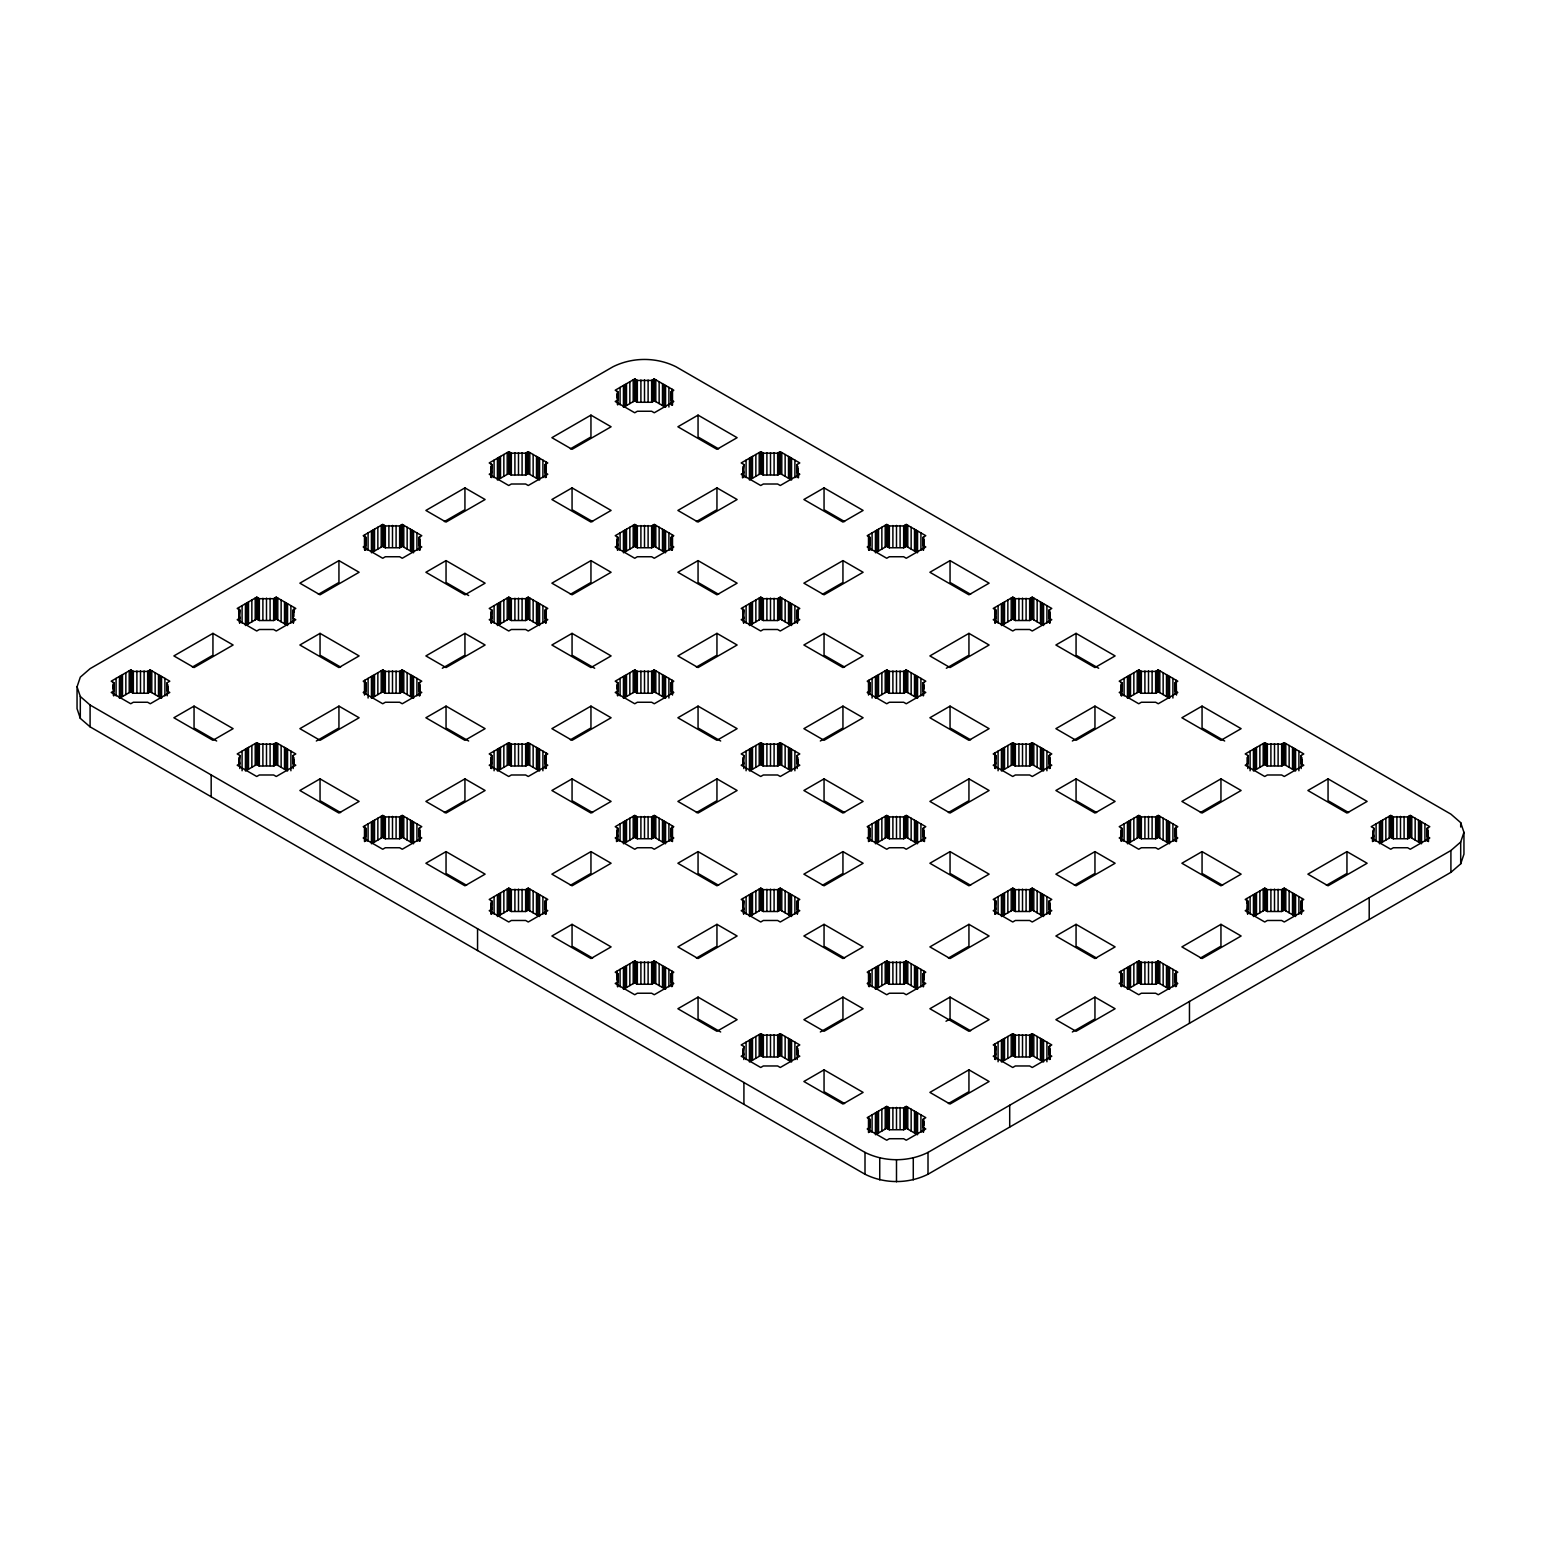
<?xml version="1.0" encoding="UTF-8"?>
<svg xmlns="http://www.w3.org/2000/svg" width="1541" height="1541" viewBox="0 0 1541 1541"><rect width="100%" height="100%" fill="white"/><g stroke="black" fill="none" stroke-linecap="round" stroke-linejoin="round"><path stroke-width="1.5" d="M113.822 682.702L113.822 690.965L111.202 692.468L130.735 703.755L133.335 702.253L147.647 702.253L150.267 703.755L169.799 692.468L167.179 690.965L167.179 682.702L169.799 681.199L150.267 669.93L147.647 671.433L133.335 671.433L130.735 669.93L111.202 681.199L113.822 682.702L113.822 695.8M238.874 618.461L239.818 609.966L237.198 608.464L256.731 597.176L259.35 598.698L273.643 598.698L276.263 597.176L295.795 608.464L293.175 609.966L293.175 623.065M238.874 763.951L239.818 755.456L237.198 753.954L256.731 742.666L259.35 744.187L273.643 744.187L276.263 742.666L295.795 753.954L293.175 755.456L293.175 768.554M293.175 755.456L293.175 763.72L295.795 765.222L276.263 776.491L273.643 774.988L259.35 774.988L256.731 776.491L237.198 765.222L239.818 763.72L238.874 759.578M365.814 537.212L365.814 545.475L363.194 546.978L382.727 558.266L385.346 556.744L399.639 556.744L402.259 558.266L421.791 546.978L419.171 545.475L419.171 537.212L421.791 535.709L402.259 524.441L399.639 525.943L385.346 525.943L382.727 524.441L363.194 535.709L365.814 537.212L365.814 550.31M365.814 682.702L365.814 690.965L363.194 692.468L382.727 703.755L385.346 702.253L399.639 702.253L402.259 703.755L421.791 692.468L419.171 690.965L419.171 682.702L421.791 681.199L402.259 669.93L399.639 671.433L385.346 671.433L382.727 669.93L363.194 681.199L365.814 682.702L365.814 693.623M365.814 828.21L365.814 836.455L363.194 837.977L382.727 849.245L385.346 847.743L399.639 847.743L402.259 849.245L421.791 837.977L419.171 836.455L419.171 828.21L421.791 826.689L402.259 815.42L399.639 816.923L385.346 816.923L382.727 815.42L363.194 826.689L365.814 828.21L365.814 841.309M490.886 477.325L491.81 464.477L489.21 462.955L508.742 451.686L511.342 453.189L525.654 453.189L528.255 451.686L547.787 462.955L545.187 464.477L545.187 477.575M490.886 622.834L491.81 609.966L489.21 608.464L508.742 597.176L511.342 598.698L525.654 598.698L528.255 597.176L547.787 608.464L545.187 609.966L545.187 622.583M490.886 768.323L491.81 755.456L489.21 753.954L508.742 742.666L511.342 744.187L525.654 744.187L528.255 742.666L547.787 753.954L545.187 755.456L545.187 768.554M490.886 913.813L491.81 900.946L489.21 899.443L508.742 888.155L511.342 889.677L525.654 889.677L528.255 888.155L547.787 899.443L545.187 900.946L545.187 914.044M617.825 391.722L617.825 399.986L615.206 401.488L634.738 412.776L637.338 411.254L651.65 411.254L654.27 412.776L673.802 401.488L671.183 399.986L671.183 391.722L673.802 390.22L654.27 378.951L651.65 380.454L637.338 380.454L634.738 378.951L615.206 390.22L617.825 391.722L617.825 404.821M616.882 545.707L617.825 537.212L615.206 535.709L634.738 524.441L637.338 525.943L651.65 525.943L654.27 524.441L673.802 535.709L671.183 537.212L671.183 550.31M617.825 682.702L617.825 690.965L615.206 692.468L634.738 703.755L637.338 702.253L651.65 702.253L654.27 703.755L673.802 692.468L671.183 690.965L671.183 682.702L673.802 681.199L654.27 669.93L651.65 671.433L637.338 671.433L634.738 669.93L615.206 681.199L617.825 682.702L617.825 695.8M616.882 836.705L617.825 828.21L615.206 826.689L634.738 815.42L637.338 816.923L651.65 816.923L654.27 815.42L673.802 826.689L671.183 828.21L671.183 841.309M617.825 973.7L617.825 981.944L615.206 983.466L634.738 994.735L637.338 993.232L651.65 993.232L654.27 994.735L673.802 983.466L671.183 981.944L671.183 973.7L673.802 972.178L654.27 960.91L651.65 962.412L637.338 962.412L634.738 960.91L615.206 972.178L617.825 973.7L617.825 986.799M742.878 472.971L743.821 464.477L741.202 462.955L760.734 451.686L763.354 453.189L777.646 453.189L780.266 451.686L799.798 462.955L797.179 464.477L797.179 477.575M742.878 618.461L743.821 609.966L741.202 608.464L760.734 597.176L763.354 598.698L777.646 598.698L780.266 597.176L799.798 608.464L797.179 609.966L797.179 623.065M742.878 763.951L743.821 755.456L741.202 753.954L760.734 742.666L763.354 744.187L777.646 744.187L780.266 742.666L799.798 753.954L797.179 755.456L797.179 768.554M742.878 909.44L743.821 900.946L741.202 899.443L760.734 888.155L763.354 889.677L777.646 889.677L780.266 888.155L799.798 899.443L797.179 900.946L797.179 914.044M797.179 464.477L797.179 472.721L799.798 474.243L780.266 485.511L777.646 484.009L763.354 484.009L760.734 485.511L741.202 474.243L743.821 472.721L742.878 468.599M742.878 1054.93L743.821 1046.435L741.202 1044.933L760.734 1033.664L763.354 1035.167L777.646 1035.167L780.266 1033.664L799.798 1044.933L797.179 1046.435L797.179 1059.534M797.179 609.966L797.179 618.23L799.798 619.732L780.266 631.001L777.646 629.499L763.354 629.499L760.734 631.001L741.202 619.732L743.821 618.23L742.878 614.089M797.179 755.456L797.179 763.72L799.798 765.222L780.266 776.491L777.646 774.988L763.354 774.988L760.734 776.491L741.202 765.222L743.821 763.72L742.878 759.578M742.878 905.068L743.821 909.209L741.202 910.712L760.734 922L763.354 920.478L777.646 920.478L780.266 922L799.798 910.712L797.179 909.209L797.179 900.946M797.179 1046.435L797.179 1054.699L799.798 1056.201L780.266 1067.489L777.646 1065.967L763.354 1065.967L760.734 1067.489L741.202 1056.201L743.821 1054.699L742.878 1050.577M869.817 537.212L869.817 545.475L867.198 546.978L886.73 558.266L889.35 556.744L903.662 556.744L906.262 558.266L925.794 546.978L923.175 545.475L923.175 537.212L925.794 535.709L906.262 524.441L903.662 525.943L889.35 525.943L886.73 524.441L867.198 535.709L869.817 537.212L869.817 550.31M869.817 682.702L869.817 690.965L867.198 692.468L886.73 703.755L889.35 702.253L903.662 702.253L906.262 703.755L925.794 692.468L923.175 690.965L923.175 682.702L925.794 681.199L906.262 669.93L903.662 671.433L889.35 671.433L886.73 669.93L867.198 681.199L869.817 682.702L869.817 693.623M869.817 828.21L869.817 836.455L867.198 837.977L886.73 849.245L889.35 847.743L903.662 847.743L906.262 849.245L925.794 837.977L923.175 836.455L923.175 828.21L925.794 826.689L906.262 815.42L903.662 816.923L889.35 816.923L886.73 815.42L867.198 826.689L869.817 828.21L869.817 841.309M869.817 973.7L869.817 981.944L867.198 983.466L886.73 994.735L889.35 993.232L903.662 993.232L906.262 994.735L925.794 983.466L923.175 981.944L923.175 973.7L925.794 972.178L906.262 960.91L903.662 962.412L889.35 962.412L886.73 960.91L867.198 972.178L869.817 973.7L869.817 986.317M869.817 1119.19L869.817 1127.434L867.198 1128.956L886.73 1140.224L889.35 1138.722L903.662 1138.722L906.262 1140.224L925.794 1128.956L923.175 1127.434L923.175 1119.19L925.794 1117.668L906.262 1106.399L903.662 1107.902L889.35 1107.902L886.73 1106.399L867.198 1117.668L869.817 1119.19L869.817 1132.288M994.889 622.834L995.813 609.966L993.213 608.464L1012.745 597.176L1015.346 598.698L1029.658 598.698L1032.258 597.176L1051.79 608.464L1049.19 609.966L1049.19 622.583M994.889 768.323L995.813 755.456L993.213 753.954L1012.745 742.666L1015.346 744.187L1029.658 744.187L1032.258 742.666L1051.79 753.954L1049.19 755.456L1049.19 768.554M994.889 913.813L995.813 900.946L993.213 899.443L1012.745 888.155L1015.346 889.677L1029.658 889.677L1032.258 888.155L1051.79 899.443L1049.19 900.946L1049.19 914.044M994.889 1059.303L995.813 1046.435L993.213 1044.933L1012.745 1033.664L1015.346 1035.167L1029.658 1035.167L1032.258 1033.664L1051.79 1044.933L1049.19 1046.435L1049.19 1059.534M1049.19 609.966L1049.19 618.23L1051.79 619.732L1032.258 631.001L1029.658 629.499L1015.346 629.499L1012.745 631.001L993.213 619.732L995.813 618.23L994.889 614.089M1049.19 755.456L1049.19 763.72L1051.79 765.222L1032.258 776.491L1029.658 774.988L1015.346 774.988L1012.745 776.491L993.213 765.222L995.813 763.72L994.889 759.578M1049.19 900.946L1049.19 909.209L1051.79 910.712L1032.258 922L1029.658 920.478L1015.346 920.478L1012.745 922L993.213 910.712L995.813 909.209L994.889 905.068M1049.19 1046.435L1049.19 1054.699L1051.79 1056.201L1032.258 1067.489L1029.658 1065.967L1015.346 1065.967L1012.745 1067.489L993.213 1056.201L995.813 1054.699L994.889 1050.577M1121.829 682.702L1121.829 690.965L1119.209 692.468L1138.741 703.755L1141.361 702.253L1155.654 702.253L1158.273 703.755L1177.806 692.468L1175.186 690.965L1175.186 682.702L1177.806 681.199L1158.273 669.93L1155.654 671.433L1141.361 671.433L1138.741 669.93L1119.209 681.199L1121.829 682.702L1121.829 695.8M1121.829 828.21L1121.829 836.455L1119.209 837.977L1138.741 849.245L1141.361 847.743L1155.654 847.743L1158.273 849.245L1177.806 837.977L1175.186 836.455L1175.186 828.21L1177.806 826.689L1158.273 815.42L1155.654 816.923L1141.361 816.923L1138.741 815.42L1119.209 826.689L1121.829 828.21L1121.829 841.309M1121.829 973.7L1121.829 981.944L1119.209 983.466L1138.741 994.735L1141.361 993.232L1155.654 993.232L1158.273 994.735L1177.806 983.466L1175.186 981.944L1175.186 973.7L1177.806 972.178L1158.273 960.91L1155.654 962.412L1141.361 962.412L1138.741 960.91L1119.209 972.178L1121.829 973.7L1121.829 986.317M1247.825 755.456L1247.825 763.72L1245.205 765.222L1264.737 776.491L1267.357 774.988L1281.65 774.988L1284.269 776.491L1303.802 765.222L1301.182 763.72L1301.182 755.456L1303.802 753.954L1284.269 742.666L1281.65 744.187L1267.357 744.187L1264.737 742.666L1245.205 753.954L1247.825 755.456L1247.825 768.554M1247.825 900.946L1247.825 909.209L1245.205 910.712L1264.737 922L1267.357 920.478L1281.65 920.478L1284.269 922L1303.802 910.712L1301.182 909.209L1301.182 900.946L1303.802 899.443L1284.269 888.155L1281.65 889.677L1267.357 889.677L1264.737 888.155L1245.205 899.443L1247.825 900.946L1247.825 914.044M1372.877 836.705L1373.821 828.21L1371.201 826.689L1390.733 815.42L1393.353 816.923L1407.665 816.923L1410.265 815.42L1429.798 826.689L1427.178 828.21L1427.178 841.309M77.05 686.843L80.305 677.154L90.091 668.659L612.991 366.758C632.58 357.011 656.408 357.011 675.998 366.758L1450.909 814.149L1460.695 822.644L1463.95 832.333L1463.95 854.157L1460.695 863.846L1450.909 872.341L928.009 1174.242C908.42 1183.989 884.592 1183.989 865.002 1174.242L90.091 726.851L80.305 718.356L77.05 708.667L77.05 686.843L80.305 696.513L80.305 718.356M1460.695 863.846L1460.695 842.002L1463.95 832.333M80.305 696.513L90.091 705.027L865.002 1152.418C884.592 1162.145 908.42 1162.145 928.009 1152.418L1450.909 850.516L1460.695 842.002M212.947 633.37L173.883 655.927L194.05 667.561L233.115 645.005L212.947 633.37L212.947 655.195L192.394 667.06M338.943 560.616L299.879 583.172L320.046 594.807L359.111 572.27L338.943 560.616L338.943 582.459L318.39 594.325M464.939 487.881L425.894 510.437L446.042 522.072L485.107 499.515L464.939 487.881L464.939 509.705L444.386 521.571M590.954 415.126L551.89 437.683L572.058 449.317L611.103 426.78L590.954 415.126L590.954 436.97L570.382 448.836M161.555 676.441L161.555 698.266L150.267 691.755L147.647 693.257L133.335 693.257L130.735 691.755L119.447 698.266L119.447 676.441M287.551 603.706L287.551 625.53L276.263 619L273.643 620.522L259.35 620.522L256.731 619L245.443 625.53L245.443 603.706M413.547 530.952L413.547 552.776L402.259 546.265L399.639 547.768L385.346 547.768L382.727 546.265L371.439 552.776L371.439 530.952M539.562 458.197L539.562 480.041L528.255 473.511L525.654 475.033L511.342 475.033L508.742 473.511L497.435 480.041L497.435 458.197M665.558 385.462L665.558 407.286L654.27 400.776L651.65 402.278L637.338 402.278L634.738 400.776L623.45 407.286L623.45 385.462M194.05 706.125L173.883 717.759L212.947 740.316L233.115 728.662L194.05 706.125L194.05 727.949L216.665 741.009M320.046 633.37L299.879 645.005L338.943 667.561L359.111 655.927L320.046 633.37L320.046 655.195L340.6 667.06M446.042 560.616L425.894 572.27L464.939 594.807L485.107 583.172L446.042 560.616L446.042 582.459L468.657 595.519M572.058 487.881L551.89 499.515L590.954 522.072L611.103 510.437L572.058 487.881L572.058 509.705L592.611 521.571M698.054 415.126L677.886 426.78L716.95 449.317L737.118 437.683L698.054 415.126L698.054 436.97L718.607 448.836M338.943 706.125L299.879 728.662L320.046 740.316L359.111 717.759L338.943 706.125L338.943 727.949L316.329 741.009M464.939 633.37L425.894 655.927L446.042 667.561L485.107 645.005L464.939 633.37L464.939 655.195L442.325 668.255M590.954 560.616L551.89 583.172L572.058 594.807L611.103 572.27L590.954 560.616L590.954 582.459L570.382 594.325M716.95 487.881L677.886 510.437L698.054 522.072L737.118 499.515L716.95 487.881L716.95 509.705L696.397 521.571M287.551 749.196L287.551 771.02L276.263 764.509L273.643 766.012L259.35 766.012L256.731 764.509L245.443 771.02L245.443 749.196M413.547 676.441L413.547 698.266L402.259 691.755L399.639 693.257L385.346 693.257L382.727 691.755L371.439 698.266L371.439 676.441M539.562 603.706L539.562 625.53L528.255 619L525.654 620.522L511.342 620.522L508.742 619L497.435 625.53L497.435 603.706M665.558 530.952L665.558 552.776L654.27 546.265L651.65 547.768L637.338 547.768L634.738 546.265L623.45 552.776L623.45 530.952M791.554 458.197L791.554 480.041L780.266 473.511L777.646 475.033L763.354 475.033L760.734 473.511L749.446 480.041L749.446 458.197M320.046 778.86L299.879 790.494L338.943 813.051L359.111 801.416L320.046 778.86L320.046 800.684L340.6 812.569M446.042 706.125L425.894 717.759L464.939 740.316L485.107 728.662L446.042 706.125L446.042 727.949L468.657 741.009M572.058 633.37L551.89 645.005L590.954 667.561L611.103 655.927L572.058 633.37L572.058 655.195L594.672 668.255M698.054 560.616L677.886 572.27L716.95 594.807L737.118 583.172L698.054 560.616L698.054 582.459L718.607 594.325M824.05 487.881L803.882 499.515L842.946 522.072L863.114 510.437L824.05 487.881L824.05 509.705L844.603 521.571M464.939 778.86L425.894 801.416L446.042 813.051L485.107 790.494L464.939 778.86L464.939 800.684L444.386 812.569M590.954 706.125L551.89 728.662L572.058 740.316L611.103 717.759L590.954 706.125L590.954 727.949L570.382 739.815M716.95 633.37L677.886 655.927L698.054 667.561L737.118 645.005L716.95 633.37L716.95 655.195L696.397 667.06M842.946 560.616L803.882 583.172L824.05 594.807L863.114 572.27L842.946 560.616L842.946 582.459L822.393 594.325M413.547 821.931L413.547 843.775L402.259 837.245L399.639 838.747L385.346 838.747L382.727 837.245L371.439 843.775L371.439 821.931M539.562 749.196L539.562 771.02L528.255 764.509L525.654 766.012L511.342 766.012L508.742 764.509L497.435 771.02L497.435 749.196M665.558 676.441L665.558 698.266L654.27 691.755L651.65 693.257L637.338 693.257L634.738 691.755L623.45 698.266L623.45 676.441M791.554 603.706L791.554 625.53L780.266 619L777.646 620.522L763.354 620.522L760.734 619L749.446 625.53L749.446 603.706M917.55 530.952L917.55 552.776L906.262 546.265L903.662 547.768L889.35 547.768L886.73 546.265L875.442 552.776L875.442 530.952M446.042 851.614L425.894 863.249L464.939 885.805L485.107 874.152L446.042 851.614L446.042 873.439L466.615 885.305M572.058 778.86L551.89 790.494L590.954 813.051L611.103 801.416L572.058 778.86L572.058 800.684L592.611 812.569M698.054 706.125L677.886 717.759L716.95 740.316L737.118 728.662L698.054 706.125L698.054 727.949L720.668 741.009M824.05 633.37L803.882 645.005L842.946 667.561L863.114 655.927L824.05 633.37L824.05 655.195L844.603 667.06M950.046 560.616L929.897 572.27L968.942 594.807L989.11 583.172L950.046 560.616L950.046 582.459L970.618 594.325M590.954 851.614L551.89 874.152L572.058 885.805L611.103 863.249L590.954 851.614L590.954 873.439L570.382 885.305M716.95 778.86L677.886 801.416L698.054 813.051L737.118 790.494L716.95 778.86L716.95 800.684L696.397 812.569M842.946 706.125L803.882 728.662L824.05 740.316L863.114 717.759L842.946 706.125L842.946 727.949L820.332 741.009M968.942 633.37L929.897 655.927L950.046 667.561L989.11 645.005L968.942 633.37L968.942 655.195L946.328 668.255M539.562 894.685L539.562 916.51L528.255 909.999L525.654 911.501L511.342 911.501L508.742 909.999L497.435 916.51L497.435 894.685M665.558 821.931L665.558 843.775L654.27 837.245L651.65 838.747L637.338 838.747L634.738 837.245L623.45 843.775L623.45 821.931M791.554 749.196L791.554 771.02L780.266 764.509L777.646 766.012L763.354 766.012L760.734 764.509L749.446 771.02L749.446 749.196M917.55 676.441L917.55 698.266L906.262 691.755L903.662 693.257L889.35 693.257L886.73 691.755L875.442 698.266L875.442 676.441M1043.565 603.706L1043.565 625.53L1032.258 619L1029.658 620.522L1015.346 620.522L1012.745 619L1001.438 625.53L1001.438 603.706M572.058 924.35L551.89 936.003L590.954 958.541L611.103 946.906L572.058 924.35L572.058 946.193L592.611 958.059M698.054 851.614L677.886 863.249L716.95 885.805L737.118 874.152L698.054 851.614L698.054 873.439L718.607 885.305M824.05 778.86L803.882 790.494L842.946 813.051L863.114 801.416L824.05 778.86L824.05 800.684L844.603 812.569M950.046 706.125L929.897 717.759L968.942 740.316L989.11 728.662L950.046 706.125L950.046 727.949L970.618 739.815M1076.061 633.37L1055.893 645.005L1094.958 667.561L1115.106 655.927L1076.061 633.37L1076.061 655.195L1098.675 668.255M716.95 924.35L677.886 946.906L698.054 958.541L737.118 936.003L716.95 924.35L716.95 946.193L696.397 958.059M842.946 851.614L803.882 874.152L824.05 885.805L863.114 863.249L842.946 851.614L842.946 873.439L822.393 885.305M968.942 778.86L929.897 801.416L950.046 813.051L989.11 790.494L968.942 778.86L968.942 800.684L948.389 812.569M1094.958 706.125L1055.893 728.662L1076.061 740.316L1115.106 717.759L1094.958 706.125L1094.958 727.949L1072.343 741.009M665.558 967.421L665.558 989.264L654.27 982.734L651.65 984.256L637.338 984.256L634.738 982.734L623.45 989.264L623.45 967.421M791.554 894.685L791.554 916.51L780.266 909.999L777.646 911.501L763.354 911.501L760.734 909.999L749.446 916.51L749.446 894.685M917.55 821.931L917.55 843.775L906.262 837.245L903.662 838.747L889.35 838.747L886.73 837.245L875.442 843.775L875.442 821.931M1043.565 749.196L1043.565 771.02L1032.258 764.509L1029.658 766.012L1015.346 766.012L1012.745 764.509L1001.438 771.02L1001.438 749.196M1169.561 676.441L1169.561 698.266L1158.273 691.755L1155.654 693.257L1141.361 693.257L1138.741 691.755L1127.453 698.266L1127.453 676.441M698.054 997.104L677.886 1008.739L716.95 1031.295L737.118 1019.66L698.054 997.104L698.054 1018.928L720.668 1031.988M824.05 924.35L803.882 936.003L842.946 958.541L863.114 946.906L824.05 924.35L824.05 946.193L844.603 958.059M950.046 851.614L929.897 863.249L968.942 885.805L989.11 874.152L950.046 851.614L950.046 873.439L970.618 885.305M1076.061 778.86L1055.893 790.494L1094.958 813.051L1115.106 801.416L1076.061 778.86L1076.061 800.684L1096.614 812.569M1202.057 706.125L1181.889 717.759L1220.954 740.316L1241.121 728.662L1202.057 706.125L1202.057 727.949L1224.671 741.009M842.946 997.104L803.882 1019.66L824.05 1031.295L863.114 1008.739L842.946 997.104L842.946 1018.928L820.332 1031.988M968.942 924.35L929.897 946.906L950.046 958.541L989.11 936.003L968.942 924.35L968.942 946.193L948.389 958.059M1094.958 851.614L1055.893 874.152L1076.061 885.805L1115.106 863.249L1094.958 851.614L1094.958 873.439L1074.385 885.305M1220.954 778.86L1181.889 801.416L1202.057 813.051L1241.121 790.494L1220.954 778.86L1220.954 800.684L1200.4 812.569M791.554 1040.175L791.554 1061.999L780.266 1055.489L777.646 1056.991L763.354 1056.991L760.734 1055.489L749.446 1061.999L749.446 1040.175M917.55 967.421L917.55 989.264L906.262 982.734L903.662 984.256L889.35 984.256L886.73 982.734L875.442 989.264L875.442 967.421M1043.565 894.685L1043.565 916.51L1032.258 909.999L1029.658 911.501L1015.346 911.501L1012.745 909.999L1001.438 916.51L1001.438 894.685M1169.561 821.931L1169.561 843.775L1158.273 837.245L1155.654 838.747L1141.361 838.747L1138.741 837.245L1127.453 843.775L1127.453 821.931M1295.557 749.196L1295.557 771.02L1284.269 764.509L1281.65 766.012L1267.357 766.012L1264.737 764.509L1253.449 771.02L1253.449 749.196M824.05 1069.839L803.882 1081.493L842.946 1104.03L863.114 1092.396L824.05 1069.839L824.05 1091.683L844.603 1103.549M950.046 997.104L929.897 1008.739L968.942 1031.295L989.11 1019.66L950.046 997.104L950.046 1018.928L970.618 1030.794M1076.061 924.35L1055.893 936.003L1094.958 958.541L1115.106 946.906L1076.061 924.35L1076.061 946.193L1096.614 958.059M1202.057 851.614L1181.889 863.249L1220.954 885.805L1241.121 874.152L1202.057 851.614L1202.057 873.439L1222.61 885.305M1328.053 778.86L1307.885 790.494L1346.95 813.051L1367.117 801.416L1328.053 778.86L1328.053 800.684L1348.606 812.569M946.02 1021.259L950.046 1018.928M968.942 1069.839L929.897 1092.396L950.046 1104.03L989.11 1081.493L968.942 1069.839L968.942 1091.683L948.389 1103.549M1094.958 997.104L1055.893 1019.66L1076.061 1031.295L1115.106 1008.739L1094.958 997.104L1094.958 1018.928L1072.343 1031.988M1220.954 924.35L1181.889 946.906L1202.057 958.541L1241.121 936.003L1220.954 924.35L1220.954 946.193L1200.4 958.059M1346.95 851.614L1307.885 874.152L1328.053 885.805L1367.117 863.249L1346.95 851.614L1346.95 873.439L1326.396 885.305M917.55 1112.929L917.55 1134.754L906.262 1128.224L903.662 1129.746L889.35 1129.746L886.73 1128.224L875.442 1134.754L875.442 1112.929M1043.565 1040.175L1043.565 1061.999L1032.258 1055.489L1029.658 1056.991L1015.346 1056.991L1012.745 1055.489L1001.438 1061.999L1001.438 1040.175M1169.561 967.421L1169.561 989.264L1158.273 982.734L1155.654 984.256L1141.361 984.256L1138.741 982.734L1127.453 989.264L1127.453 967.421M1295.557 894.685L1295.557 916.51L1284.269 909.999L1281.65 911.501L1267.357 911.501L1264.737 909.999L1253.449 916.51L1253.449 894.685M1421.553 821.931L1421.553 843.775L1410.265 837.245L1407.665 838.747L1393.353 838.747L1390.733 837.245L1379.445 843.775L1379.445 821.931M1427.178 828.21L1427.178 836.455L1429.798 837.977L1410.265 849.245L1407.665 847.743L1393.353 847.743L1390.733 849.245L1371.201 837.977L1373.821 836.455L1372.877 832.333M671.183 537.212L671.183 545.475L673.802 546.978L654.27 558.266L651.65 556.744L637.338 556.744L634.738 558.266L615.206 546.978L617.825 545.475L616.882 541.353M671.183 828.21L671.183 836.455L673.802 837.977L654.27 849.245L651.65 847.743L637.338 847.743L634.738 849.245L615.206 837.977L617.825 836.455L616.882 832.333M545.187 464.477L545.187 472.721L547.787 474.243L528.255 485.511L525.654 484.009L511.342 484.009L508.742 485.511L489.21 474.243L491.81 472.721L490.886 468.599M545.187 609.966L545.187 618.23L547.787 619.732L528.255 631.001L525.654 629.499L511.342 629.499L508.742 631.001L489.21 619.732L491.81 618.23L490.886 614.089M545.187 755.456L545.187 763.72L547.787 765.222L528.255 776.491L525.654 774.988L511.342 774.988L508.742 776.491L489.21 765.222L491.81 763.72L490.886 759.578M545.187 900.946L545.187 909.209L547.787 910.712L528.255 922L525.654 920.478L511.342 920.478L508.742 922L489.21 910.712L491.81 909.209L490.886 905.068M293.175 609.966L293.175 618.23L295.795 619.732L276.263 631.001L273.643 629.499L259.35 629.499L256.731 631.001L237.198 619.732L239.818 618.23L238.874 614.089M1460.695 822.644L1460.695 827.016M1450.909 850.516L1450.909 872.341M1428.488 837.206L1428.488 841.579M1427.891 830.252L1427.891 836.802M1427.602 827.96L1427.602 841.059M1424.924 823.876L1424.924 841.347M1420.032 821.064L1420.032 842.888M1418.51 820.178L1418.51 842.002M1415.158 818.232L1415.158 840.057M1411.787 816.306L1411.787 838.131M1410.265 815.42L1410.265 837.245M1409.861 815.651L1409.861 837.476M1408.956 816.171L1408.956 837.996M1408.069 816.691L1408.069 838.516M1407.665 816.923L1407.665 838.747M1404.101 816.518L1404.101 838.343M1400.499 816.383L1400.499 838.208M1396.897 816.518L1396.897 838.343M1393.353 816.923L1393.353 838.747M1392.948 816.691L1392.948 838.516M1392.043 816.171L1392.043 837.996M1391.157 815.651L1391.157 837.476M1390.733 815.42L1390.733 837.245M1389.212 816.306L1389.212 838.131M1385.86 818.232L1385.86 840.057M1382.508 820.178L1382.508 842.002M1380.967 821.064L1380.967 842.888M1376.094 823.876L1376.094 841.347M1373.821 828.21L1373.821 841.309M1373.416 836.705L1373.416 841.059M1373.127 830.252L1373.127 836.802M1372.511 837.206L1372.511 841.579M1369.198 897.69L1369.198 919.515M1302.126 759.578L1302.126 763.951M1302.28 898.557L1302.28 902.93M1302.126 905.068L1302.126 909.44M1301.895 757.498L1301.895 764.047M1301.895 903.007L1301.895 909.556M1301.586 909.44L1301.586 913.813M1301.182 755.456L1301.182 768.554M1301.182 900.946L1301.182 914.044M1298.909 751.122L1298.909 770.77M1298.909 896.612L1298.909 914.083M1294.035 748.31L1294.035 770.134M1294.035 893.799L1294.035 915.624M1292.514 747.424L1292.514 769.267M1292.514 892.913L1292.514 914.757M1289.143 745.497L1289.143 767.322M1289.143 890.987L1289.143 912.811M1285.791 743.552L1285.791 765.376M1285.791 889.041L1285.791 910.866M1284.269 742.666L1284.269 764.509M1284.269 888.155L1284.269 909.999M1283.865 742.916L1283.865 764.741M1283.865 888.406L1283.865 910.23M1282.96 743.417L1282.96 765.261M1282.96 888.926L1282.96 910.75M1282.054 743.937L1282.054 765.781M1282.054 889.446L1282.054 911.27M1281.65 744.187L1281.65 766.012M1281.65 889.677L1281.65 911.501M1278.105 743.783L1278.105 765.607M1278.105 889.273L1278.105 911.097M1274.503 743.648L1274.503 765.472M1274.503 889.138L1274.503 910.962M1270.901 743.783L1270.901 765.607M1270.901 889.273L1270.901 911.097M1267.357 744.187L1267.357 766.012M1267.357 889.677L1267.357 911.501M1266.952 743.937L1266.952 765.781M1266.952 889.446L1266.952 911.27M1266.047 743.417L1266.047 765.261M1266.047 888.926L1266.047 910.75M1265.142 742.916L1265.142 764.741M1265.142 888.406L1265.142 910.23M1264.737 742.666L1264.737 764.509M1264.737 888.155L1264.737 909.999M1263.215 743.552L1263.215 765.376M1263.215 889.041L1263.215 910.866M1259.864 745.497L1259.864 767.322M1259.864 890.987L1259.864 912.811M1256.493 747.424L1256.493 769.267M1256.493 892.913L1256.493 914.757M1254.971 748.31L1254.971 770.134M1254.971 893.799L1254.971 915.624M1250.098 751.122L1250.098 770.77M1250.098 896.612L1250.098 914.083M1247.42 909.44L1247.42 913.813M1247.112 757.498L1247.112 764.047M1247.112 903.007L1246.881 909.44M1246.727 898.557L1246.727 902.93M1189.459 1001.457L1189.459 1023.301M1176.265 680.313L1176.496 695.049M1176.265 825.822L1176.496 841.579M1176.265 971.312L1176.496 986.028M1175.879 684.763L1175.879 693.489M1175.879 830.252L1175.879 841.174M1175.879 975.742L1176.13 986.548M1175.59 682.47L1175.59 693.392M1175.59 827.96L1175.59 841.059M1175.59 973.45L1175.59 986.548M1175.186 682.702L1175.186 693.623M1175.186 828.21L1175.186 841.309M1175.186 973.7L1175.186 986.317M1172.913 678.387L1172.913 698.034M1172.913 823.876L1172.913 841.347M1172.913 969.366L1172.913 986.837M1168.039 675.555L1168.039 697.399M1168.039 821.064L1168.039 842.888M1168.039 966.554L1168.039 988.378M1166.498 674.688L1166.498 696.513M1166.498 820.178L1166.498 842.002M1166.498 965.668L1166.498 987.492M1163.147 672.743L1163.147 694.567M1163.147 818.232L1163.147 840.057M1163.147 963.722L1163.147 985.566M1159.795 670.797L1159.795 692.641M1159.795 816.306L1159.795 838.131M1159.795 961.796L1159.795 983.62M1158.273 669.93L1158.273 691.755M1158.273 815.42L1158.273 837.245M1158.273 960.91L1158.273 982.734M1157.85 670.162L1157.85 691.986M1157.85 815.651L1157.85 837.476M1157.85 961.141L1157.85 982.985M1156.964 670.682L1156.964 692.506M1156.964 816.171L1156.964 837.996M1156.964 961.661L1156.964 983.485M1156.058 671.202L1156.058 693.026M1156.058 816.691L1156.058 838.516M1156.058 962.181L1156.058 984.006M1155.654 671.433L1155.654 693.257M1155.654 816.923L1155.654 838.747M1155.654 962.412L1155.654 984.256M1152.109 671.028L1152.109 692.853M1152.109 816.518L1152.109 838.343M1152.109 962.008L1152.109 983.851M1148.507 670.894L1148.507 692.718M1148.507 816.383L1148.507 838.208M1148.507 961.873L1148.507 983.717M1144.905 671.028L1144.905 692.853M1144.905 816.518L1144.905 838.343M1144.905 962.008L1144.905 983.851M1141.361 671.433L1141.361 693.257M1141.361 816.923L1141.361 838.747M1141.361 962.412L1141.361 984.256M1140.937 671.202L1140.937 693.026M1140.937 816.691L1140.937 838.516M1140.937 962.181L1140.937 984.006M1140.051 670.682L1140.051 692.506M1140.051 816.171L1140.051 837.996M1140.051 961.661L1140.051 983.485M1139.146 670.162L1139.146 691.986M1139.146 815.651L1139.146 837.476M1139.146 961.141L1139.146 982.985M1138.741 669.93L1138.741 691.755M1138.741 815.42L1138.741 837.245M1138.741 960.91L1138.741 982.734M1137.219 670.797L1137.219 692.641M1137.219 816.306L1137.219 838.131M1137.219 961.796L1137.219 983.62M1133.849 672.743L1133.849 694.567M1133.849 818.232L1133.849 840.057M1133.849 963.722L1133.849 985.566M1130.497 674.688L1130.497 696.513M1130.497 820.178L1130.497 842.002M1130.497 965.668L1130.497 987.492M1128.975 675.555L1128.975 697.399M1128.975 821.064L1128.975 842.888M1128.975 966.554L1128.975 988.378M1124.082 678.387L1124.082 695.839M1124.082 823.876L1124.082 841.347M1124.082 969.366L1124.082 986.837M1121.405 682.47L1121.405 695.569M1121.405 827.96L1121.405 841.059M1121.405 973.45L1121.405 986.548M1121.116 684.763L1121.116 695.684M1121.116 830.252L1121.116 841.174M1121.116 975.742L1121.116 986.452M1120.731 971.312L1120.731 975.665M1050.114 614.089L1050.114 622.834M1050.114 759.578L1050.114 768.323M1050.114 905.068L1050.114 913.813M1050.114 1050.577L1050.114 1059.303M1049.883 612.008L1049.883 622.718M1049.883 757.498L1049.883 768.42M1049.883 903.007L1049.883 913.909M1049.883 1048.496L1049.883 1059.399M1049.594 609.735L1049.594 622.834M1049.594 755.225L1049.594 768.323M1049.594 900.715L1049.594 913.813M1049.594 1046.204L1049.594 1059.303M1046.917 605.632L1046.917 623.103M1046.917 751.122L1046.917 770.77M1046.917 896.612L1046.917 914.083M1046.917 1042.121L1046.917 1061.768M1042.024 602.82L1042.024 624.644M1042.024 748.31L1042.024 770.134M1042.024 893.799L1042.024 915.624M1042.024 1039.289L1042.024 1061.113M1040.502 601.934L1040.502 623.758M1040.502 747.424L1040.502 769.267M1040.502 892.913L1040.502 914.757M1040.502 1038.403L1040.502 1060.247M1037.151 600.008L1037.151 621.832M1037.151 745.497L1037.151 767.322M1037.151 890.987L1037.151 912.811M1037.151 1036.477L1037.151 1058.301M1033.799 598.062L1033.799 619.887M1033.799 743.552L1033.799 765.376M1033.799 889.041L1033.799 910.866M1033.799 1034.531L1033.799 1056.375M1032.258 597.176L1032.258 619M1032.258 742.666L1032.258 764.509M1032.258 888.155L1032.258 909.999M1032.258 1033.664L1032.258 1055.489M1031.854 597.407L1031.854 619.251M1031.854 742.916L1031.854 764.741M1031.854 888.406L1031.854 910.23M1031.854 1033.895L1031.854 1055.72M1030.968 597.927L1030.968 619.771M1030.968 743.417L1030.968 765.261M1030.968 888.926L1030.968 910.75M1030.968 1034.416L1030.968 1056.24M1030.062 598.447L1030.062 620.291M1030.062 743.937L1030.062 765.781M1030.062 889.446L1030.062 911.27M1030.062 1034.936L1030.062 1056.76M1029.658 598.698L1029.658 620.522M1029.658 744.187L1029.658 766.012M1029.658 889.677L1029.658 911.501M1029.658 1035.167L1029.658 1056.991M1026.094 598.274L1026.094 620.118M1026.094 743.783L1026.094 765.607M1026.094 889.273L1026.094 911.097M1026.094 1034.762L1026.094 1056.587M1022.511 598.139L1022.511 619.983M1022.511 743.648L1022.511 765.472M1022.511 889.138L1022.511 910.962M1022.511 1034.627L1022.511 1056.452M1018.909 598.274L1018.909 620.118M1018.909 743.783L1018.909 765.607M1018.909 889.273L1018.909 911.097M1018.909 1034.762L1018.909 1056.587M1015.346 598.698L1015.346 620.522M1015.346 744.187L1015.346 766.012M1015.346 889.677L1015.346 911.501M1015.346 1035.167L1015.346 1056.991M1014.941 598.447L1014.941 620.291M1014.941 743.937L1014.941 765.781M1014.941 889.446L1014.941 911.27M1014.941 1034.936L1014.941 1056.76M1014.036 597.927L1014.036 619.771M1014.036 743.417L1014.036 765.261M1014.036 888.926L1014.036 910.75M1014.036 1034.416L1014.036 1056.24M1013.15 597.407L1013.15 619.251M1013.15 742.916L1013.15 764.741M1013.15 888.406L1013.15 910.23M1013.15 1033.895L1013.15 1055.72M1012.745 597.176L1012.745 619M1012.745 742.666L1012.745 764.509M1012.745 888.155L1012.745 909.999M1012.745 1033.664L1012.745 1055.489M1011.204 598.062L1011.204 619.887M1011.204 743.552L1011.204 765.376M1011.204 889.041L1011.204 910.866M1011.204 1034.531L1011.204 1056.375M1009.702 1105.244L1009.702 1127.068M1007.853 600.008L1007.853 621.832M1007.853 745.497L1007.853 767.322M1007.853 890.987L1007.853 912.811M1007.853 1036.477L1007.853 1058.301M1004.501 601.934L1004.501 623.758M1004.501 747.424L1004.501 769.267M1004.501 892.913L1004.501 914.757M1004.501 1038.403L1004.501 1060.247M1002.979 602.82L1002.979 624.644M1002.979 748.31L1002.979 770.134M1002.979 893.799L1002.979 915.624M1002.979 1039.289L1002.979 1061.113M998.086 605.632L998.086 623.103M998.086 751.122L998.086 770.77M998.086 896.612L998.086 914.083M998.086 1042.121L998.086 1061.768M995.813 609.966L995.813 622.583M995.813 755.456L995.813 768.554M995.813 900.946L995.813 914.044M995.813 1046.435L995.813 1059.534M995.409 609.735L995.409 622.834M995.409 755.225L995.12 768.42M995.409 900.715L995.12 913.909M995.409 1046.204L995.12 1059.399M994.735 607.578L994.735 622.853M994.735 753.067L994.735 768.343M994.735 898.557L994.735 913.832M994.735 1044.047L994.735 1059.322M928.009 1152.418L928.009 1174.242M924.484 837.206L924.484 841.579M924.273 971.312L924.273 975.665M923.887 539.273L923.887 545.822M923.887 684.763L923.887 689.135M923.887 830.252L923.887 836.802M923.887 975.742L923.887 980.115M923.887 1121.232L923.887 1125.604M923.598 536.981L923.598 550.079M923.598 682.47L923.598 695.569M923.598 827.96L923.598 841.059M923.598 973.45L923.598 986.548M923.598 1118.959L923.598 1132.057M923.175 537.212L923.175 550.31M923.175 682.702L923.175 695.8M923.175 828.21L923.175 841.309M923.175 973.7L923.175 986.799M923.175 1119.19L923.175 1132.288M920.921 532.897L920.921 550.349M920.921 678.387L920.921 695.839M920.921 823.876L920.921 841.347M920.921 969.366L920.921 986.837M920.921 1114.856L920.921 1132.327M916.028 530.065L916.028 551.909M916.028 675.555L916.028 697.399M916.028 821.064L916.028 842.888M916.028 966.554L916.028 988.378M916.028 1112.043L916.028 1133.868M914.506 529.199L914.506 551.023M914.506 674.688L914.506 696.513M914.506 820.178L914.506 842.002M914.506 965.668L914.506 987.492M914.506 1111.157L914.506 1132.982M913.274 1158.062L913.274 1179.886M911.155 527.253L911.155 549.078M911.155 672.743L911.155 694.567M911.155 818.232L911.155 840.057M911.155 963.722L911.155 985.566M911.155 1109.212L911.155 1131.055M907.784 525.308L907.784 547.151M907.784 670.797L907.784 692.641M907.784 816.306L907.784 838.131M907.784 961.796L907.784 983.62M907.784 1107.286L907.784 1129.11M906.262 524.441L906.262 546.265M906.262 669.93L906.262 691.755M906.262 815.42L906.262 837.245M906.262 960.91L906.262 982.734M906.262 1106.399L906.262 1128.224M905.858 524.672L905.858 546.496M905.858 670.162L905.858 691.986M905.858 815.651L905.858 837.476M905.858 961.141L905.858 982.985M905.858 1106.631L905.858 1128.474M904.952 525.192L904.952 547.016M904.952 670.682L904.952 692.506M904.952 816.171L904.952 837.996M904.952 961.661L904.952 983.485M904.952 1107.151L904.952 1128.994M904.066 525.712L904.066 547.537M904.066 671.202L904.066 693.026M904.066 816.691L904.066 838.516M904.066 962.181L904.066 984.006M904.066 1107.671L904.066 1129.495M903.662 525.943L903.662 547.768M903.662 671.433L903.662 693.257M903.662 816.923L903.662 838.747M903.662 962.412L903.662 984.256M903.662 1107.902L903.662 1129.746M900.098 525.539L900.098 547.363M900.098 671.028L900.098 692.853M900.098 816.518L900.098 838.343M900.098 962.008L900.098 983.851M900.098 1107.497L900.098 1129.341M896.496 525.404L896.496 547.228M896.496 670.894L896.496 692.718M896.496 816.383L896.496 838.208M896.496 961.873L896.496 983.717M896.496 1107.363L896.496 1129.206M896.496 1159.949L896.496 1181.774M892.894 525.539L892.894 547.363M892.894 671.028L892.894 692.853M892.894 816.518L892.894 838.343M892.894 962.008L892.894 983.851M892.894 1107.497L892.894 1129.341M889.35 525.943L889.35 547.768M889.35 671.433L889.35 693.257M889.35 816.923L889.35 838.747M889.35 962.412L889.35 984.256M889.35 1107.902L889.35 1129.746M888.945 525.712L888.945 547.537M888.945 671.202L888.945 693.026M888.945 816.691L888.945 838.516M888.945 962.181L888.945 984.006M888.945 1107.671L888.945 1129.495M888.04 525.192L888.04 547.016M888.04 670.682L888.04 692.506M888.04 816.171L888.04 837.996M888.04 961.661L888.04 983.485M888.04 1107.151L888.04 1128.994M887.154 524.672L887.154 546.496M887.154 670.162L887.154 691.986M887.154 815.651L887.154 837.476M887.154 961.141L887.154 982.985M887.154 1106.631L887.154 1128.474M886.73 524.441L886.73 546.265M886.73 669.93L886.73 691.755M886.73 815.42L886.73 837.245M886.73 960.91L886.73 982.734M886.73 1106.399L886.73 1128.224M885.208 525.308L885.208 547.151M885.208 670.797L885.208 692.641M885.208 816.306L885.208 838.131M885.208 961.796L885.208 983.62M885.208 1107.286L885.208 1129.11M881.857 527.253L881.857 549.078M881.857 672.743L881.857 694.567M881.857 818.232L881.857 840.057M881.857 963.722L881.857 985.566M881.857 1109.212L881.857 1131.055M879.738 1158.062L879.738 1179.886M878.505 529.199L878.505 551.023M878.505 674.688L878.505 696.513M878.505 820.178L878.505 842.002M878.505 965.668L878.505 987.492M878.505 1111.157L878.505 1132.982M876.964 530.065L876.964 551.909M876.964 675.555L876.964 697.399M876.964 821.064L876.964 842.888M876.964 966.554L876.964 988.378M876.964 1112.043L876.964 1133.868M872.09 532.897L872.09 550.349M872.09 678.387L872.09 698.034M872.09 823.876L872.09 841.347M872.09 969.366L872.09 986.837M872.09 1114.856L872.09 1132.327M869.413 536.981L869.413 550.079M869.413 682.47L869.413 693.392M869.413 827.96L869.413 841.059M869.413 973.45L869.413 986.548M869.413 1118.959L869.413 1132.057M869.124 539.273L869.124 550.176M869.124 684.763L869.124 693.489M869.124 830.252L869.124 841.174M869.124 975.742L869.124 986.452M869.124 1121.232L869.124 1132.153M868.739 534.823L868.739 550.118M868.739 680.313L868.739 693.411M868.739 825.822L868.739 841.097M868.739 971.312L868.874 986.548M868.739 1116.801L868.739 1132.076M868.508 536.461L868.508 549.559M868.508 681.95L868.508 695.049M868.508 827.44L868.508 841.579M868.508 972.949L868.508 986.028M868.508 1118.439L868.508 1132.558M865.002 1152.418L865.002 1174.242M798.488 473.492L798.488 477.845M798.122 468.599L798.122 472.971M798.277 607.578L798.277 611.931M798.122 614.089L798.122 618.461M798.122 759.578L798.122 763.951M798.277 898.557L798.277 902.93M798.122 905.068L798.122 909.44M798.122 1050.577L798.122 1054.93M797.891 466.518L797.891 473.068M797.891 612.008L797.891 618.557M797.891 757.498L797.891 764.047M797.891 903.007L797.891 907.36M797.891 1048.496L797.891 1055.046M797.583 472.971L797.583 477.325M797.583 618.461L797.583 622.814M797.583 909.44L797.583 913.813M794.906 460.143L794.906 477.614M794.906 605.632L794.906 623.103M794.906 751.122L794.906 770.77M794.906 896.612L794.906 914.083M794.906 1042.121L794.906 1059.572M790.032 457.33L790.032 479.155M790.032 602.82L790.032 624.644M790.032 748.31L790.032 770.134M790.032 893.799L790.032 915.624M790.032 1039.289L790.032 1061.113M788.51 456.444L788.51 478.269M788.51 601.934L788.51 623.758M788.51 747.424L788.51 769.267M788.51 892.913L788.51 914.757M788.51 1038.403L788.51 1060.247M785.139 454.499L785.139 476.342M785.139 600.008L785.139 621.832M785.139 745.497L785.139 767.322M785.139 890.987L785.139 912.811M785.139 1036.477L785.139 1058.301M781.788 452.572L781.788 474.397M781.788 598.062L781.788 619.887M781.788 743.552L781.788 765.376M781.788 889.041L781.788 910.866M781.788 1034.531L781.788 1056.375M780.266 451.686L780.266 473.511M780.266 597.176L780.266 619M780.266 742.666L780.266 764.509M780.266 888.155L780.266 909.999M780.266 1033.664L780.266 1055.489M779.862 451.918L779.862 473.761M779.862 597.407L779.862 619.251M779.862 742.916L779.862 764.741M779.862 888.406L779.862 910.23M779.862 1033.895L779.862 1055.72M778.956 452.438L778.956 474.281M778.956 597.927L778.956 619.771M778.956 743.417L778.956 765.261M778.956 888.926L778.956 910.75M778.956 1034.416L778.956 1056.24M778.051 452.958L778.051 474.782M778.051 598.447L778.051 620.291M778.051 743.937L778.051 765.781M778.051 889.446L778.051 911.27M778.051 1034.936L778.051 1056.76M777.646 453.189L777.646 475.033M777.646 598.698L777.646 620.522M777.646 744.187L777.646 766.012M777.646 889.677L777.646 911.501M777.646 1035.167L777.646 1056.991M774.102 452.784L774.102 474.628M774.102 598.274L774.102 620.118M774.102 743.783L774.102 765.607M774.102 889.273L774.102 911.097M774.102 1034.762L774.102 1056.587M770.5 452.649L770.5 474.493M770.5 598.139L770.5 619.983M770.5 743.648L770.5 765.472M770.5 889.138L770.5 910.962M770.5 1034.627L770.5 1056.452M766.898 452.784L766.898 474.628M766.898 598.274L766.898 620.118M766.898 743.783L766.898 765.607M766.898 889.273L766.898 911.097M766.898 1034.762L766.898 1056.587M763.354 453.189L763.354 475.033M763.354 598.698L763.354 620.522M763.354 744.187L763.354 766.012M763.354 889.677L763.354 911.501M763.354 1035.167L763.354 1056.991M762.949 452.958L762.949 474.782M762.949 598.447L762.949 620.291M762.949 743.937L762.949 765.781M762.949 889.446L762.949 911.27M762.949 1034.936L762.949 1056.76M762.044 452.438L762.044 474.281M762.044 597.927L762.044 619.771M762.044 743.417L762.044 765.261M762.044 888.926L762.044 910.75M762.044 1034.416L762.044 1056.24M761.138 451.918L761.138 473.761M761.138 597.407L761.138 619.251M761.138 742.916L761.138 764.741M761.138 888.406L761.138 910.23M761.138 1033.895L761.138 1055.72M760.734 451.686L760.734 473.511M760.734 597.176L760.734 619M760.734 742.666L760.734 764.509M760.734 888.155L760.734 909.999M760.734 1033.664L760.734 1055.489M759.212 452.572L759.212 474.397M759.212 598.062L759.212 619.887M759.212 743.552L759.212 765.376M759.212 889.041L759.212 910.866M759.212 1034.531L759.212 1056.375M755.861 454.499L755.861 476.342M755.861 600.008L755.861 621.832M755.861 745.497L755.861 767.322M755.861 890.987L755.861 912.811M755.861 1036.477L755.861 1058.301M752.49 456.444L752.49 478.269M752.49 601.934L752.49 623.758M752.49 747.424L752.49 769.267M752.49 892.913L752.49 914.757M752.49 1038.403L752.49 1060.247M750.968 457.33L750.968 479.155M750.968 602.82L750.968 624.644M750.968 748.31L750.968 770.134M750.968 893.799L750.968 915.624M750.968 1039.289L750.968 1061.113M746.094 460.143L746.094 477.614M746.094 605.632L746.094 623.103M746.094 751.122L746.094 770.77M746.094 896.612L746.094 914.083M746.094 1042.121L746.094 1059.572M743.821 464.477L743.821 477.575M743.821 609.966L743.821 623.065M743.821 755.456L743.821 768.554M743.821 900.946L743.821 914.044M743.821 1046.435L743.821 1059.534M743.918 1082.514L743.918 1104.338M743.109 466.518L743.417 477.325M743.109 612.008L743.417 622.814M743.109 757.498L743.109 764.047M743.109 903.007L743.109 907.36M743.417 909.44L743.417 913.813M743.109 1048.496L743.109 1055.046M742.512 473.492L742.512 477.845M742.723 607.578L742.723 611.931M742.723 898.557L742.723 902.93M672.492 390.971L672.492 405.11M672.492 536.461L672.492 549.559M672.492 681.95L672.492 695.049M672.492 827.44L672.492 841.579M672.492 972.949L672.492 986.028M672.261 389.334L672.261 404.609M672.261 534.823L672.261 550.118M672.261 680.313L672.261 693.411M672.261 825.822L672.261 841.097M672.261 971.312L672.261 984.41M671.876 393.783L671.876 404.686M671.876 539.273L671.876 550.176M671.876 684.763L671.876 693.489M671.876 830.252L671.876 841.174M671.876 975.742L672.126 986.548M671.587 391.491L671.587 404.59M671.587 536.981L671.587 550.079M671.587 682.47L671.587 693.392M671.587 827.96L671.587 841.059M671.587 973.45L671.587 986.548M671.183 391.722L671.183 404.821M671.183 682.702L671.183 693.623M671.183 973.7L671.183 986.317M668.91 387.407L668.91 407.036M668.91 532.897L668.91 550.349M668.91 678.387L668.91 698.034M668.91 823.876L668.91 841.347M668.91 969.366L668.91 986.837M664.036 384.576L664.036 406.4M664.036 530.065L664.036 551.909M664.036 675.555L664.036 697.399M664.036 821.064L664.036 842.888M664.036 966.554L664.036 988.378M662.495 383.69L662.495 405.533M662.495 529.199L662.495 551.023M662.495 674.688L662.495 696.513M662.495 820.178L662.495 842.002M662.495 965.668L662.495 987.492M659.143 381.763L659.143 403.588M659.143 527.253L659.143 549.078M659.143 672.743L659.143 694.567M659.143 818.232L659.143 840.057M659.143 963.722L659.143 985.566M655.792 379.818L655.792 401.662M655.792 525.308L655.792 547.151M655.792 670.797L655.792 692.641M655.792 816.306L655.792 838.131M655.792 961.796L655.792 983.62M654.27 378.951L654.27 400.776M654.27 524.441L654.27 546.265M654.27 669.93L654.27 691.755M654.27 815.42L654.27 837.245M654.27 960.91L654.27 982.734M653.846 379.182L653.846 401.007M653.846 524.672L653.846 546.496M653.846 670.162L653.846 691.986M653.846 815.651L653.846 837.476M653.846 961.141L653.846 982.985M652.96 379.702L652.96 401.527M652.96 525.192L652.96 547.016M652.96 670.682L652.96 692.506M652.96 816.171L652.96 837.996M652.96 961.661L652.96 983.485M652.055 380.222L652.055 402.047M652.055 525.712L652.055 547.537M652.055 671.202L652.055 693.026M652.055 816.691L652.055 838.516M652.055 962.181L652.055 984.006M651.65 380.454L651.65 402.278M651.65 525.943L651.65 547.768M651.65 671.433L651.65 693.257M651.65 816.923L651.65 838.747M651.65 962.412L651.65 984.256M648.106 380.049L648.106 401.874M648.106 525.539L648.106 547.363M648.106 671.028L648.106 692.853M648.106 816.518L648.106 838.343M648.106 962.008L648.106 983.851M644.504 379.914L644.504 401.739M644.504 525.404L644.504 547.228M644.504 670.894L644.504 692.718M644.504 816.383L644.504 838.208M644.504 961.873L644.504 983.717M640.902 380.049L640.902 401.874M640.902 525.539L640.902 547.363M640.902 671.028L640.902 692.853M640.902 816.518L640.902 838.343M640.902 962.008L640.902 983.851M637.338 380.454L637.338 402.278M637.338 525.943L637.338 547.768M637.338 671.433L637.338 693.257M637.338 816.923L637.338 838.747M637.338 962.412L637.338 984.256M636.934 380.222L636.934 402.047M636.934 525.712L636.934 547.537M636.934 671.202L636.934 693.026M636.934 816.691L636.934 838.516M636.934 962.181L636.934 984.006M636.048 379.702L636.048 401.527M636.048 525.192L636.048 547.016M636.048 670.682L636.048 692.506M636.048 816.171L636.048 837.996M636.048 961.661L636.048 983.485M635.142 379.182L635.142 401.007M635.142 524.672L635.142 546.496M635.142 670.162L635.142 691.986M635.142 815.651L635.142 837.476M635.142 961.141L635.142 982.985M634.738 378.951L634.738 400.776M634.738 524.441L634.738 546.265M634.738 669.93L634.738 691.755M634.738 815.42L634.738 837.245M634.738 960.91L634.738 982.734M633.216 379.818L633.216 401.662M633.216 525.308L633.216 547.151M633.216 670.797L633.216 692.641M633.216 816.306L633.216 838.131M633.216 961.796L633.216 983.62M629.845 381.763L629.845 403.588M629.845 527.253L629.845 549.078M629.845 672.743L629.845 694.567M629.845 818.232L629.845 840.057M629.845 963.722L629.845 985.566M626.494 383.69L626.494 405.533M626.494 529.199L626.494 551.023M626.494 674.688L626.494 696.513M626.494 820.178L626.494 842.002M626.494 965.668L626.494 987.492M624.972 384.576L624.972 406.4M624.972 530.065L624.972 551.909M624.972 675.555L624.972 697.399M624.972 821.064L624.972 842.888M624.972 966.554L624.972 988.378M620.079 387.407L620.079 404.859M620.079 532.897L620.079 550.349M620.079 678.387L620.079 695.839M620.079 823.876L620.079 841.347M620.079 969.366L620.079 986.837M617.825 537.212L617.825 550.31M617.825 828.21L617.825 841.309M617.402 391.491L617.402 404.59M617.402 536.981L617.402 550.079M617.402 682.47L617.402 695.569M617.402 827.96L617.402 841.059M617.402 973.45L617.402 986.548M617.113 393.783L617.113 398.137M617.113 539.273L617.113 545.822M617.113 684.763L617.113 689.135M617.113 830.252L617.113 836.802M617.113 975.742L617.113 980.115M616.727 971.312L616.727 975.665M616.516 837.206L616.516 841.579M546.265 462.088L546.265 477.363M546.265 607.578L546.265 622.853M546.265 753.067L546.265 768.343M546.265 898.557L546.265 913.832M545.88 466.518L545.88 477.44M545.88 612.008L545.88 622.718M545.88 757.498L545.88 768.42M545.88 903.007L545.88 913.909M545.591 464.246L545.591 477.344M545.591 609.735L545.591 622.834M545.591 755.225L545.591 768.323M545.591 900.715L545.591 913.813M542.914 460.143L542.914 477.614M542.914 605.632L542.914 623.103M542.914 751.122L542.914 770.77M542.914 896.612L542.914 914.083M538.021 457.33L538.021 479.155M538.021 602.82L538.021 624.644M538.021 748.31L538.021 770.134M538.021 893.799L538.021 915.624M536.499 456.444L536.499 478.269M536.499 601.934L536.499 623.758M536.499 747.424L536.499 769.267M536.499 892.913L536.499 914.757M533.147 454.499L533.147 476.342M533.147 600.008L533.147 621.832M533.147 745.497L533.147 767.322M533.147 890.987L533.147 912.811M529.796 452.572L529.796 474.397M529.796 598.062L529.796 619.887M529.796 743.552L529.796 765.376M529.796 889.041L529.796 910.866M528.255 451.686L528.255 473.511M528.255 597.176L528.255 619M528.255 742.666L528.255 764.509M528.255 888.155L528.255 909.999M527.85 451.918L527.85 473.761M527.85 597.407L527.85 619.251M527.85 742.916L527.85 764.741M527.85 888.406L527.85 910.23M526.964 452.438L526.964 474.281M526.964 597.927L526.964 619.771M526.964 743.417L526.964 765.261M526.964 888.926L526.964 910.75M526.059 452.958L526.059 474.782M526.059 598.447L526.059 620.291M526.059 743.937L526.059 765.781M526.059 889.446L526.059 911.27M525.654 453.189L525.654 475.033M525.654 598.698L525.654 620.522M525.654 744.187L525.654 766.012M525.654 889.677L525.654 911.501M522.091 452.784L522.091 474.628M522.091 598.274L522.091 620.118M522.091 743.783L522.091 765.607M522.091 889.273L522.091 911.097M518.489 452.649L518.489 474.493M518.489 598.139L518.489 619.983M518.489 743.648L518.489 765.472M518.489 889.138L518.489 910.962M514.906 452.784L514.906 474.628M514.906 598.274L514.906 620.118M514.906 743.783L514.906 765.607M514.906 889.273L514.906 911.097M511.342 453.189L511.342 475.033M511.342 598.698L511.342 620.522M511.342 744.187L511.342 766.012M511.342 889.677L511.342 911.501M510.938 452.958L510.938 474.782M510.938 598.447L510.938 620.291M510.938 743.937L510.938 765.781M510.938 889.446L510.938 911.27M510.032 452.438L510.032 474.281M510.032 597.927L510.032 619.771M510.032 743.417L510.032 765.261M510.032 888.926L510.032 910.75M509.146 451.918L509.146 473.761M509.146 597.407L509.146 619.251M509.146 742.916L509.146 764.741M509.146 888.406L509.146 910.23M508.742 451.686L508.742 473.511M508.742 597.176L508.742 619M508.742 742.666L508.742 764.509M508.742 888.155L508.742 909.999M507.201 452.572L507.201 474.397M507.201 598.062L507.201 619.887M507.201 743.552L507.201 765.376M507.201 889.041L507.201 910.866M503.849 454.499L503.849 476.342M503.849 600.008L503.849 621.832M503.849 745.497L503.849 767.322M503.849 890.987L503.849 912.811M500.498 456.444L500.498 478.269M500.498 601.934L500.498 623.758M500.498 747.424L500.498 769.267M500.498 892.913L500.498 914.757M498.976 457.33L498.976 479.155M498.976 602.82L498.976 624.644M498.976 748.31L498.976 770.134M498.976 893.799L498.976 915.624M494.083 460.143L494.083 477.614M494.083 605.632L494.083 623.103M494.083 751.122L494.083 770.77M494.083 896.612L494.083 914.083M491.81 464.477L491.81 477.575M491.81 609.966L491.81 622.583M491.81 755.456L491.81 768.554M491.81 900.946L491.81 914.044M491.406 464.246L491.406 477.344M491.406 609.735L491.406 622.834M491.406 755.225L491.406 768.323M491.406 900.715L491.406 913.813M491.117 466.518L491.117 477.44M491.117 612.008L491.117 622.718M491.117 757.498L491.117 768.42M491.117 903.007L491.117 913.909M477.556 928.722L477.556 950.547M419.884 539.273L419.884 550.176M419.884 684.763L419.884 695.684M419.884 830.252L419.884 841.174M419.595 536.981L419.595 550.079M419.595 682.47L419.595 695.569M419.595 827.96L419.595 841.059M419.171 537.212L419.171 550.31M419.171 682.702L419.171 695.8M419.171 828.21L419.171 841.309M416.918 532.897L416.918 550.349M416.918 678.387L416.918 695.839M416.918 823.876L416.918 841.347M412.025 530.065L412.025 551.909M412.025 675.555L412.025 697.399M412.025 821.064L412.025 842.888M410.503 529.199L410.503 551.023M410.503 674.688L410.503 696.513M410.503 820.178L410.503 842.002M407.151 527.253L407.151 549.078M407.151 672.743L407.151 694.567M407.151 818.232L407.151 840.057M403.781 525.308L403.781 547.151M403.781 670.797L403.781 692.641M403.781 816.306L403.781 838.131M402.259 524.441L402.259 546.265M402.259 669.93L402.259 691.755M402.259 815.42L402.259 837.245M401.854 524.672L401.854 546.496M401.854 670.162L401.854 691.986M401.854 815.651L401.854 837.476M400.949 525.192L400.949 547.016M400.949 670.682L400.949 692.506M400.949 816.171L400.949 837.996M400.063 525.712L400.063 547.537M400.063 671.202L400.063 693.026M400.063 816.691L400.063 838.516M399.639 525.943L399.639 547.768M399.639 671.433L399.639 693.257M399.639 816.923L399.639 838.747M396.095 525.539L396.095 547.363M396.095 671.028L396.095 692.853M396.095 816.518L396.095 838.343M392.493 525.404L392.493 547.228M392.493 670.894L392.493 692.718M392.493 816.383L392.493 838.208M388.891 525.539L388.891 547.363M388.891 671.028L388.891 692.853M388.891 816.518L388.891 838.343M385.346 525.943L385.346 547.768M385.346 671.433L385.346 693.257M385.346 816.923L385.346 838.747M384.942 525.712L384.942 547.537M384.942 671.202L384.942 693.026M384.942 816.691L384.942 838.516M384.036 525.192L384.036 547.016M384.036 670.682L384.036 692.506M384.036 816.171L384.036 837.996M383.15 524.672L383.15 546.496M383.15 670.162L383.15 691.986M383.15 815.651L383.15 837.476M382.727 524.441L382.727 546.265M382.727 669.93L382.727 691.755M382.727 815.42L382.727 837.245M381.205 525.308L381.205 547.151M381.205 670.797L381.205 692.641M381.205 816.306L381.205 838.131M377.853 527.253L377.853 549.078M377.853 672.743L377.853 694.567M377.853 818.232L377.853 840.057M374.502 529.199L374.502 551.023M374.502 674.688L374.502 696.513M374.502 820.178L374.502 842.002M372.961 530.065L372.961 551.909M372.961 675.555L372.961 697.399M372.961 821.064L372.961 842.888M368.087 532.897L368.087 550.349M368.087 678.387L368.087 698.034M368.087 823.876L368.087 841.347M365.41 536.981L365.41 550.079M365.41 682.47L365.41 693.392M365.41 827.96L365.41 841.059M365.121 539.273L365.121 550.176M365.121 684.763L365.121 693.489M365.121 830.252L365.121 841.174M364.735 534.823L364.735 550.118M364.735 680.313L364.735 693.411M364.735 825.822L364.735 841.097M364.504 536.461L364.504 549.559M364.504 681.95L364.504 695.049M364.504 827.44L364.504 841.579M294.273 607.578L294.273 611.931M294.119 759.578L294.119 763.951M293.888 612.008L293.888 616.381M293.888 757.498L293.888 764.047M293.58 618.461L293.58 622.814M290.902 605.632L290.902 623.103M290.902 751.122L290.902 770.77M286.029 602.82L286.029 624.644M286.029 748.31L286.029 770.134M284.507 601.934L284.507 623.758M284.507 747.424L284.507 769.267M281.136 600.008L281.136 621.832M281.136 745.497L281.136 767.322M277.785 598.062L277.785 619.887M277.785 743.552L277.785 765.376M276.263 597.176L276.263 619M276.263 742.666L276.263 764.509M275.858 597.407L275.858 619.251M275.858 742.916L275.858 764.741M274.953 597.927L274.953 619.771M274.953 743.417L274.953 765.261M274.048 598.447L274.048 620.291M274.048 743.937L274.048 765.781M273.643 598.698L273.643 620.522M273.643 744.187L273.643 766.012M270.099 598.274L270.099 620.118M270.099 743.783L270.099 765.607M266.497 598.139L266.497 619.983M266.497 743.648L266.497 765.472M262.895 598.274L262.895 620.118M262.895 743.783L262.895 765.607M259.35 598.698L259.35 620.522M259.35 744.187L259.35 766.012M258.946 598.447L258.946 620.291M258.946 743.937L258.946 765.781M258.04 597.927L258.04 619.771M258.04 743.417L258.04 765.261M257.135 597.407L257.135 619.251M257.135 742.916L257.135 764.741M256.731 597.176L256.731 619M256.731 742.666L256.731 764.509M255.209 598.062L255.209 619.887M255.209 743.552L255.209 765.376M251.857 600.008L251.857 621.832M251.857 745.497L251.857 767.322M248.486 601.934L248.486 623.758M248.486 747.424L248.486 769.267M246.965 602.82L246.965 624.644M246.965 748.31L246.965 770.134M242.091 605.632L242.091 623.103M242.091 751.122L242.091 770.77M239.818 609.966L239.818 623.065M239.818 755.456L239.818 768.554M239.414 618.461L239.414 622.814M239.105 612.008L239.105 618.557M239.105 757.498L239.105 764.047M238.72 607.578L238.72 611.931M211.175 774.93L211.175 796.755M168.123 686.843L168.123 691.196M167.873 684.763L167.873 691.312M167.179 682.702L167.179 695.8M164.906 678.387L164.906 695.839M160.033 675.555L160.033 697.399M158.492 674.688L158.492 696.513M155.14 672.743L155.14 694.567M151.788 670.797L151.788 692.641M150.267 669.93L150.267 691.755M149.843 670.162L149.843 691.986M148.957 670.682L148.957 692.506M148.052 671.202L148.052 693.026M147.647 671.433L147.647 693.257M144.103 671.028L144.103 692.853M140.501 670.894L140.501 692.718M136.899 671.028L136.899 692.853M133.335 671.433L133.335 693.257M132.931 671.202L132.931 693.026M132.044 670.682L132.044 692.506M131.139 670.162L131.139 691.986M130.735 669.93L130.735 691.755M129.213 670.797L129.213 692.641M125.842 672.743L125.842 694.567M122.49 674.688L122.49 696.513M120.968 675.555L120.968 697.399M116.076 678.387L116.076 695.839M113.398 682.47L113.398 695.569M113.109 684.763L113.109 689.135M90.091 705.027L90.091 726.851"/></g></svg>
